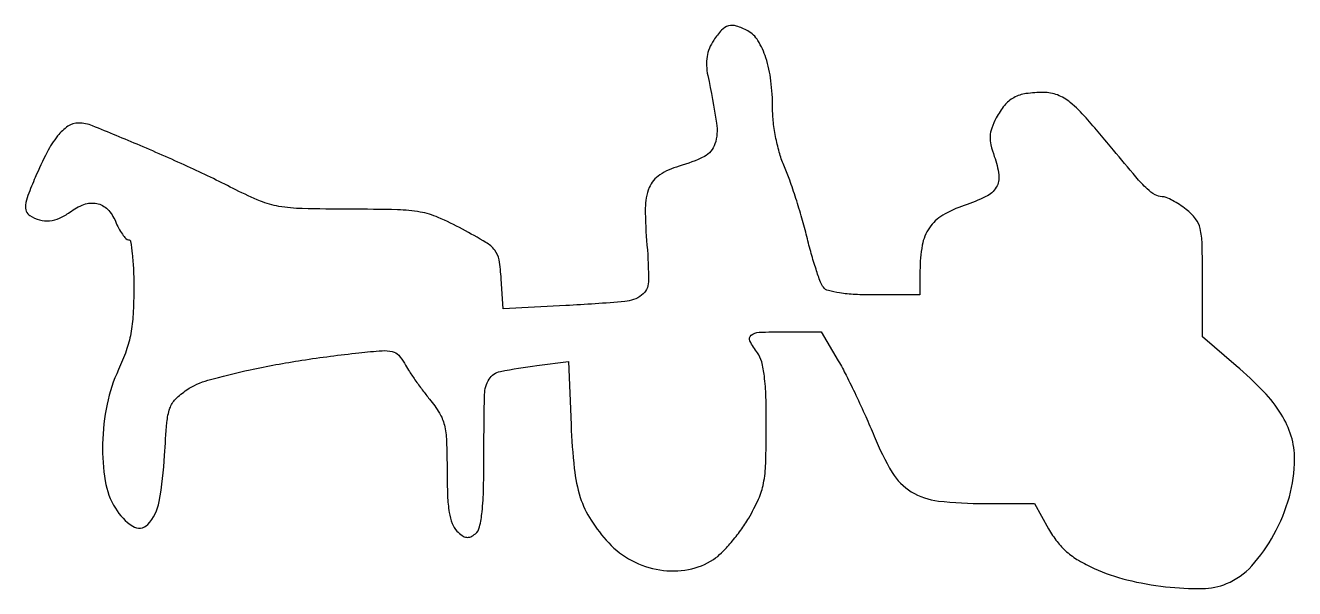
# Model space of a CAD drawing. Extents: x 0 to 207, y 0 to 92.
import ezdxf

# ---------------------------------------------------------------- set-up
doc = ezdxf.new("R2010")
doc.units = 0

msp = doc.modelspace()

# ---------------------------------------------------------------- linework, layer by layer
msp.add_lwpolyline([(112.409277, 89.501884, 0.04748), (111.712489, 88.180147, 0.056332), (111.325765, 86.823621, 0.054027), (111.242415, 85.368622, 0.038752), (111.45081, 83.751884, -0.012397), (112.87403, 75.96888, -0.11623), (112.619516, 72.597476, -0.200979), (110.900689, 70.571022, -0.050176), (106.767006, 68.965772, 0.076456), (103.630636, 67.554774, 0.153791), (101.920391, 65.48358, 0.09787), (101.273994, 62.121167, 0.020457), (101.55189, 56.097582, -0.023856), (101.786646, 50.128496, -0.235114), (100.680314, 47.951791, -0.140109), (97.936521, 46.918029, -0.007091), (88.31053, 46.265079), (78.121061, 45.718952), (77.81053, 50.609476, 0.024318), (77.461036, 53.715839, 0.125768), (76.776189, 55.287717, 0.094017), (75.333657, 56.558549, 0.010482), (71.5, 58.721884, 0.020958), (67.564114, 60.62742, 0.058548), (64.631777, 61.508891, 0.038124), (60.944542, 61.874518, 0.005089), (53.123705, 61.971884, -0.005298), (45.407028, 62.07119, -0.036305), (41.627377, 62.435316, -0.054774), (38.604922, 63.298086, -0.020973), (34.623705, 65.121245, 0.009923), (27.226781, 68.708355, 0.007609), (19.011054, 72.342538, 0.004003), (11.270415, 75.553777, 0.096609), (8.982542, 76, 0.149789), (7.266884, 75.47423, 0.076132), (5.594775, 73.926756, 0.049418), (3.864735, 71.247528, 0.01809), (1.947881, 67.159252, 0.009366), (0.764049, 64.225381, 0.056989), (0.35826, 62.642378, 0.131661), (0.482965, 61.647792, 0.156228), (1.087817, 60.924564, 0.074307), (2.65849, 60.230659, 0.088096), (4.271905, 60.081927, 0.083066), (5.911607, 60.499851, 0.058126), (7.55887, 61.468197, -0.073048), (9.869623, 62.735743, -0.13855), (11.968671, 62.905167, -0.152432), (13.711367, 61.959134, -0.094838), (15, 60, 0.023358), (15.540069, 58.851056, 0.032352), (16.135727, 57.88125, 0.033695), (16.70534, 57.180943, 0.208074), (17.12132, 57, -0.369181), (17.47036, 56.701613, -0.01135), (17.741888, 54.679168, -0.017255), (17.936763, 52.128478, -0.010437), (18, 49.099297, -0.01382), (17.882577, 44.851773, -0.032636), (17.501936, 41.708893, -0.037591), (16.757373, 38.920356, -0.02491), (15.509769, 35.849297, 0.058061), (13.638432, 30.196635, 0.045198), (12.905486, 23.759396, 0.046918), (13.334894, 17.698331, 0.096052), (14.98904, 13.25, 0.10957), (17.814472, 10.31159, 0.3674), (20.268349, 10.601143, 0.145074), (22.126757, 14.342492, 0.028656), (23, 21.863675, -0.006634), (23.385517, 27.241959, -0.060727), (23.864508, 29.532695, -0.114969), (24.791353, 31.023041, -0.048474), (26.623144, 32.530653, -0.080591), (30.05853, 34.110013, -0.014435), (36.930693, 35.800615, -0.014853), (45.365073, 37.358484, -0.011417), (54.651644, 38.573614, -0.008467), (58.420054, 38.914985, -0.075098), (60.078574, 38.787845, -0.150195), (61.120687, 38.184809, -0.065531), (62.055134, 36.868039, 0.022741), (62.730554, 35.71995, 0.008549), (63.775412, 34.173995, 0.008448), (64.971896, 32.527244, 0.010167), (66.15349, 31.022156, -0.035276), (67.748573, 28.765884, -0.076594), (68.557201, 26.809628, -0.050899), (68.912741, 24.237658, -0.008914), (69, 19.343585, 0.009513), (69.077708, 15.259607, 0.031077), (69.347915, 12.571562, 0.048357), (69.832507, 10.742265, 0.107866), (70.605946, 9.536911, 0.038752), (71.466925, 8.799963, 0.121064), (72.167295, 8.51247, 0.145561), (72.842405, 8.607975, 0.06587), (73.605946, 9.087927, 0.165254), (74.295366, 10.211076, 0.029967), (74.698193, 12.659514, 0.020443), (74.934755, 16.453741, 0.005347), (75, 22.555057, -0.005598), (75.103573, 31.805706, -0.133738), (75.835468, 34.273722, -0.208818), (77.676968, 35.54682, -0.016799), (83.633699, 36.505508), (88.767398, 37.155685), (89.184589, 26.827842, 0.016402), (89.705536, 19.72126, 0.050801), (90.695229, 15.020083, 0.065779), (92.443418, 11.310303, 0.043945), (95.324283, 7.595101, 0.084982), (99.087071, 4.711799, 0.082254), (103.637059, 3.203292, 0.085009), (108.296586, 3.266722, 0.100243), (112.380976, 4.912497, 0.050718), (113.685519, 5.976539, 0.020167), (115.253432, 7.676843, 0.019711), (116.810659, 9.662045, 0.023414), (118.113924, 11.655908, 0.02727), (119.714801, 14.749152, 0.058282), (120.525569, 17.309972, 0.039828), (120.88475, 20.545082, 0.007316), (120.982948, 26.55887, 0.007853), (120.914885, 31.416795, 0.022661), (120.662563, 34.773453, 0.032142), (120.224831, 37.117628, 0.100005), (119.531803, 38.55887, -0.041797), (118.299421, 40.507124, -0.362315), (118.502417, 41.437876, -0.156506), (119.814602, 41.917397, -0.009967), (123.957846, 42), (129.915692, 42), (132.704219, 37.25, -0.015271), (133.986468, 34.904582, -0.006502), (135.565125, 31.692187, -0.006426), (137.161729, 28.219208, -0.008386), (138.527669, 25, 0.038745), (141.47792, 19.074591, 0.121553), (144.58681, 15.940326, 0.109179), (148.999808, 14.428526, 0.028097), (156.565859, 14.001554), (164.631718, 14), (166.943877, 9.886068, 0.036999), (168.321343, 7.810866, 0.049048), (169.878724, 6.165654, 0.045453), (171.82136, 4.767159, 0.026221), (174.378018, 3.433925, 0.046911), (179.689472, 1.587891, 0.031746), (186.002651, 0.456866, 0.031625), (191.961222, 0.155274, 0.095297), (195.929301, 0.970715, 0.111533), (200.01185, 3.853641, 0.058632), (203.622742, 8.947338, 0.0558), (206.14567, 15.119128, 0.069253), (207, 21.257693, 0.073246), (206.447119, 25.011571, 0.066722), (204.829828, 28.5783, 0.052224), (201.940985, 32.275212, 0.024038), (197.486261, 36.467587), (192, 41.154646), (192, 50.504743, 0.005517), (191.935792, 56.324038, 0.051204), (191.624134, 58.816692, 0.108166), (190.870235, 60.408984, 0.061725), (189.365141, 61.92742, 0.021648), (188.261454, 62.720742, 0.023625), (187.124244, 63.39118, 0.023957), (186.104531, 63.868194, 0.097721), (185.43657, 64, -0.132476), (184.273078, 64.313776, -0.059174), (182.995602, 65.274972, -0.025901), (181.147578, 67.235963, -0.003462), (177.5, 71.592677, 0.006843), (173.038861, 76.8485, 0.040577), (170.458314, 79.361837, 0.080604), (168.382668, 80.57865, 0.092607), (166.127242, 81, 0.035454), (163.258444, 80.796324, 0.088592), (161.270611, 80.140934, 0.098644), (159.760239, 78.889662, 0.051306), (158.414355, 76.834382, 0.033077), (157.691738, 75.176862, 0.074091), (157.423451, 73.833207, 0.070904), (157.553198, 72.433066, 0.028258), (158.106673, 70.581545, -0.05426), (158.842991, 67.553845, -0.171199), (158.416004, 65.540298, -0.142606), (156.743763, 64.015161, -0.033873), (153.217305, 62.572177, 0.052532), (149.69941, 60.97728, 0.111267), (147.525983, 58.943409, 0.10548), (146.366826, 56.097193, 0.044171), (146, 51.952947), (146, 48), (138.622445, 48, -0.012158), (135.412901, 48.078056, -0.024979), (132.911465, 48.325447, -0.028834), (131.086844, 48.707068, -0.162359), (130.268441, 49.25, -0.078356), (129.798293, 50.096955, -0.008748), (129.074992, 52.189062, -0.010464), (128.30503, 54.728042, -0.008306), (127.576816, 57.5, 0.009812), (126.778871, 60.50058, 0.007647), (125.798293, 63.729528, 0.007742), (124.791759, 66.71072, 0.018589), (123.930819, 68.877118, -0.033408), (123.171514, 70.965985, -0.020852), (122.551893, 73.496206, -0.020664), (122.13701, 76.114624, -0.028963), (122, 78.477895, 0.030699), (121.728619, 82.893807, 0.047235), (120.904334, 86.629784, 0.057919), (119.624369, 89.440967, 0.134917), (117.960558, 91.021109, 0.043805), (116.116385, 91.809182, 0.146898), (114.816989, 91.841128, 0.141954), (113.688252, 91.150406, 0.039916)], format="xyb", close=True)

doc.saveas('drawing.dxf')
